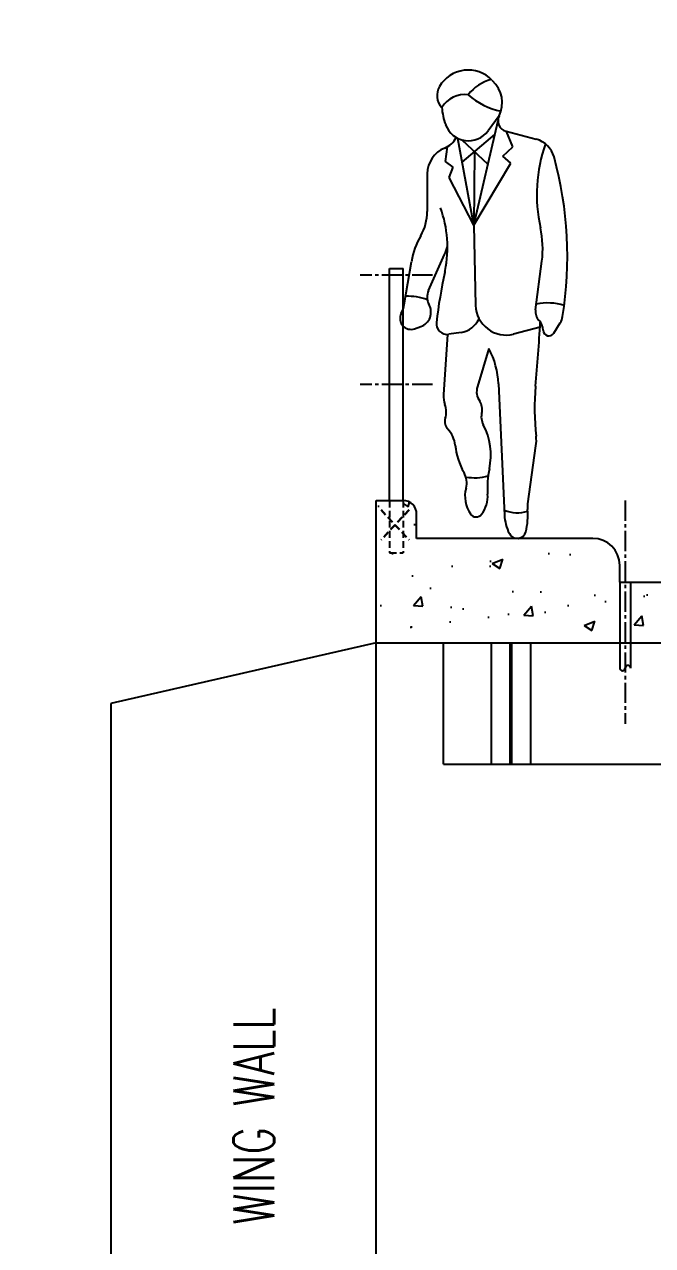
# Model space of a CAD drawing. Header units: millimetres. Extents: x -605628 to 223188, y -4937 to 493520.
# Drawn here: x -523476 to -521149, y 431474 to 436001 of the extents above; entities that cross this region are included whole.
import ezdxf

# ---------------------------------------------------------------- set-up
doc = ezdxf.new("R2010")
doc.units = ezdxf.units.MM
doc.header["$LTSCALE"] = 100
doc.header["$MEASUREMENT"] = 0
doc.linetypes.add('CENTER2', pattern=[1.125, 0.75, -0.125, 0.125, -0.125])
doc.linetypes.add('HIDDEN', pattern=[0.375, 0.25, -0.125])
for name, color, linetype in [('BEAM', 7, 'Continuous'), ('S-Text', 2, 'Continuous'), ('ST-FOOTING', 4, 'HIDDEN')]:
    doc.layers.add(name, color=color, linetype=linetype)
doc.styles.add('SKEL 1_20xp', font='romans.shx', dxfattribs={"width": 0.75, "height": 47.6})

msp = doc.modelspace()

# ---------------------------------------------------------------- hatches: boundary and pattern name
h = msp.add_hatch()
h.set_pattern_fill('AR-CONC', color=8, scale=57)
h.set_pattern_definition([(50, (-15639.6, 17488.85), (408.8383, -35.76872), [42.75, -470.25]), (355, (-15639.6, 17488.85), (-79.08826, 428.74952), [34.2, -376.2]), (100.451444, (-15605.52, 17485.87), (329.75004, 392.9808), [36.3319, -399.651]), (46.1842, (-15639.6, 17602.85), (608.32756, -94.346), [64.125, -705.375]), (96.63564, (-15588.9, 17595), (532.7573, 555.2476), [54.4979, -599.47684]), (351.18416, (-15639.6, 17602.85), (532.7573, 555.2476), [51.3, -564.3]), (21, (-15582.6, 17574.35), (340.23702, -229.49277), [42.75, -470.25]), (326, (-15582.6, 17574.35), (138.68974, 413.33553), [34.2, -376.2]), (71.451445, (-15554.24, 17555.22), (478.92675, 183.84276), [36.3319, -399.651]), (37.5, (-15639.59, 17488.85), (6.931118, 189.749497), [0, -371.64, 0, -381.9, 0, -377.625]), (7.5, (-15639.6, 17488.85), (149.949636, 224.814676), [0, -217.74, 0, -363.09, 0, -143.925]), (327.5, (-15766.7, 17488.85), (304.27879, -12.856277), [0, -142.5, 0, -444.6, 0, -589.95]), (317.5, (-15823.7, 17488.85), (332.41612, 57.05984), [0, -185.25, 0, -295.26, 0, -418.95])])
h.paths.add_polyline_path([(-515654, 433708.6), (-515654, 433933.6), (-521230.7, 433933.6), (-521230.7, 433708.6)])
edge = h.paths.add_edge_path()
edge.add_line((-521270.7, 433708.6), (-521270.7, 433933.6))
edge.add_line((-521270.7, 433933.6), (-521270.7, 433996.1))
edge.add_arc((-521370.7, 433996.1), 100, 0, 90)
edge.add_line((-521370.7, 434096.1), (-521646.9, 434096.1))
edge.add_ellipse((-521650.5, 434128.7), major_axis=(-23.2, 23.2), ratio=1, start_angle=128.6868, end_angle=141.3132, ccw=False)
edge.add_ellipse((-521650.5, 434128.7), major_axis=(-23.2, 23.2), ratio=1, start_angle=72.1679, end_angle=128.6868, ccw=False)
edge.add_line((-521664.2, 434096.1), (-522023.1, 434096.1))
edge.add_line((-522023.1, 434096.1), (-522023.1, 434186.1))
edge.add_arc((-522073.1, 434186.1), 50, 0, 90)
edge.add_line((-522073.1, 434236.1), (-522073.1, 434042.2))
edge.add_line((-522073.1, 434042.2), (-522123.1, 434042.2))
edge.add_line((-522123.1, 434042.2), (-522123.1, 434236.1))
edge.add_line((-522123.1, 434236.1), (-522173.1, 434236.1))
edge.add_line((-522173.1, 434236.1), (-522173.1, 434096.1))
edge.add_line((-522173.1, 434096.1), (-522173.1, 433708.6))
edge.add_line((-522173.1, 433708.6), (-521270.7, 433708.6))
h.paths.add_polyline_path([(-515614, 433933.6), (-515614, 433708.6), (-515319.2, 433708.6), (-515319.2, 434158.6), (-515319.2, 434236.1), (-515369.2, 434236.1), (-515369.2, 434042.2), (-515419.2, 434042.2), (-515419.2, 434236.1, 0.414214), (-515469.2, 434186.1), (-515469.2, 433933.6)])

# ---------------------------------------------------------------- linework, layer by layer
for p, q in [((-521833.8, 435832.4), (-521833.8, 435832.4)), ((-521811.7, 435257.4), (-521721.7, 435644.7)), ((-521717.5, 435662), (-521758.6, 435606.5)), ((-521854.2, 435491.1), (-521733.7, 435593)), ((-521691.7, 435605.1), (-521580.1, 435575.6)), ((-521666.7, 435547.2), (-521689.9, 435604.7)), ((-521916, 435492.6), (-521908.9, 435547.7)), ((-521811.7, 435257.4), (-521870.2, 435579)), ((-521855.6, 435573.4), (-521759.2, 435483.3)), ((-521704.2, 435513.5), (-521666.7, 435547.2)), ((-521887.9, 435471.6), (-521916, 435492.6)), ((-521808.7, 435529.6), (-521811.7, 435257.4)), ((-521674.5, 435486.4), (-521704.2, 435513.5)), ((-521983.6, 435447.8), (-521983.8, 435307.8)), ((-521902.7, 435434.4), (-521887.9, 435471.6)), ((-521811.7, 435257.4), (-521674.5, 435486.4)), ((-521811.7, 435257.4), (-521902.7, 435434.4)), ((-521811.7, 435257.4), (-521804.6, 434959.7)), ((-521979.2, 435014.7), (-521919.4, 435148.2)), ((-522069.1, 434963.3), (-522042.6, 435121.7)), ((-521582.4, 434943), (-521559.1, 435123.4)), ((-522030.5, 434873.2), (-522007.1, 434881.6)), ((-521858.6, 434859.6), (-521903.8, 434852.6)), ((-521566.1, 434878.6), (-521664.1, 434853.4)), ((-521514.8, 434856.8), (-521491.1, 434894.6)), ((-521909.2, 434852.1), (-521923.6, 434628.8)), ((-521755.5, 434799.7), (-521798.2, 434658.5)), ((-521720.2, 434668.7), (-521697.9, 434182.1)), ((-521611.8, 434224.5), (-521581, 434439.6))]:
    msp.add_line(p, q)
for centre, major_axis, start_param, end_param in [((-521832.5, 435709), (87, 87), 6.266869, 8.109856), ((-521882.5, 435738.3), (-46.1, 46.1), 0.255874, 1.537485), ((-521707.1, 435644.7), (111.4, 111.4), 1.038956, 1.69989), ((-521701.2, 435836), (42.1, 42.1), 3.125277, 3.181657), ((-521816.7, 435711), (78.2, 78.2), 5.038804, 6.32325), ((-521843.1, 435638.2), (73, 73), 0.67716, 1.788053), ((-521659.7, 435931.5), (181.7, 181.7), 3.192115, 3.72747), ((-521688.4, 435713.4), (171.4, 171.4), 2.437448, 2.713181), ((-521831.1, 435660.2), (63.8, 63.8), 2.713181, 4.859693), ((-521681.4, 435644.1), (-28.5, 28.5), 0.326415, 2.097641), ((-521949.5, 435618.5), (-57.7, 57.7), 2.735818, 3.467131), ((-521881.4, 435447.7), (-72.3, 72.3), -0.405775, 0.784433), ((-521005, 435370.8), (405.1, 405.1), 2.022086, 2.572825), ((-521604, 435485.6), (-65.9, 65.9), 4.192514, 5.239235), ((-522873.7, 435140.3), (996.3, 996.3), 5.339411, 5.763311), ((-522345.7, 435173.9), (-308.9, 308.9), 3.731018, 4.272425), ((-522164.1, 435308), (127.5, 127.5), 4.973464, 5.496822), ((-521918.2, 435169.9), (-256, 256), 3.798435, 4.143622), ((-521759.7, 435074.2), (-202.8, 202.8), 0.261073, 0.618969), ((-522089.3, 435224.3), (-131.7, 131.7), 3.506049, 3.6761), ((-522266.9, 435158.2), (252, 252), 5.281689, 5.301815), ((-520082.7, 434678.8), (-1329.2, 1329.2), 0.5693, 0.669109), ((-522055.5, 434794), (141.1, 141.1), 0.416028, 0.828721), ((-521925.2, 434990.5), (-41.8, 41.8), 0.364456, 1.290912), ((-522183.5, 434982.5), (82, 82), 5.024691, 5.331358), ((-522026.2, 434934.6), (39.8, 39.8), 4.273442, 6.003302), ((-521692.1, 434962.3), (79.5, 79.5), 2.379957, 4.178852), ((-521536.7, 434780.4), (-133.2, 133.2), -1.111039, -0.554849), ((-522044.2, 434911.3), (-28.6, 28.6), 0.312302, 2.702646), ((-521872.3, 434946.8), (62.4, 62.4), 4.081829, 5.07173), ((-521534.5, 434936.8), (-34.2, 34.2), 0.656842, 1.536741), ((-521610.8, 434865.5), (-39.7, 39.7), 3.963703, 4.678335), ((-521544.3, 434928), (44.4, 44.4), 4.937594, 5.339411), ((-521909.9, 434892.2), (-28.4, 28.4), 0.669109, 2.511033), ((-530848.7, 435465.1), (744.6, 9271.2), 4.705911, 4.731499), ((-521533.1, 434868.3), (-15.3, 15.3), 0.822109, 3.366798), ((-522017.4, 434658.8), (210.2, 210.2), 5.530984, 5.991176), ((-521737.9, 434640.3), (-44.5, 44.5), 0.491863, 1.397174), ((-520631.8, 434577.9), (-674.8, 674.8), 0.698777, 0.894082), ((-521834.4, 434623.1), (-63.2, 63.2), 0.721083, 1.139609), ((-521992, 434564.8), (55.7, 55.7), 5.187043, 5.851999), ((-521831.1, 434574.9), (-36, 36), 3.685521, 4.538767), ((-521879.3, 434528.5), (28.1, 28.1), 2.045451, 3.122349), ((-521719.3, 434547.4), (-45.4, 45.4), 0.543928, 1.270071), ((-521980.4, 434431.3), (71.1, 71.1), 5.600526, 6.263941), ((-521990.3, 434404.7), (171.1, 171.1), 5.28637, 5.982461), ((-521718.9, 434459.3), (-98.5, 98.5), 3.785022, 4.035674), ((-521623.5, 434468.1), (182.5, 182.5), 2.458933, 2.875355), ((-521914.1, 434302), (-54.1, 54.1), 3.664694, 4.446151), ((-521808.8, 434510.9), (-134.4, 134.4), 2.187706, 2.625544), ((-521428.3, 434284.1), (235.3, 235.3), 2.144778, 2.428317), ((-521728.7, 434252.2), (-81.6, 81.6), 0.523101, 1.389858), ((-521869.2, 434252.2), (77.3, 77.3), 4.841639, 5.569909), ((-521522.8, 434211.8), (-63.6, 63.6), 0.64343, 0.88114), ((-521802.8, 434201.1), (18, 18), 2.960654, 4.841639), ((-521649.8, 434312.3), (85.9, 85.9), 3.511993, 4.245266), ((-521531.7, 434189.7), (117.6, 117.6), 2.402029, 2.830364), ((-521849.8, 434180.4), (168.7, 168.7), 5.24399, 5.593529), ((-521650.5, 434128.7), (-23.2, 23.2), 1.259567, 3.673194)]:
    msp.add_ellipse(centre, major_axis=major_axis, ratio=1, start_param=start_param, end_param=end_param)
at = {"layer": 'BEAM'}
for p, q in [((-522123.1, 434236.1), (-522123.1, 435096.1)), ((-522123.1, 435096.1), (-522073.1, 435096.1)), ((-522073.1, 434236.1), (-522073.1, 435096.1)), ((-522173.1, 434096.1), (-522173.1, 434236.1)), ((-522173.1, 434236.1), (-522073.1, 434236.1)), ((-522023.1, 434096.1), (-522023.1, 434186.1)), ((-522173.1, 433708.6), (-522173.1, 434158.6)), ((-521370.7, 434096.1), (-522023.1, 434096.1)), ((-521270.7, 433933.6), (-521270.7, 433996.1)), ((-521270.7, 433933.6), (-515469.2, 433933.6)), ((-521270.7, 433933.6), (-521270.7, 433615.2)), ((-521230.7, 433933.6), (-521230.7, 433615.2)), ((-522173.1, 433708.6), (-523156.3, 433483.6)), ((-522173.1, 433708.6), (-515319.2, 433708.6)), ((-522173.1, 429808.6), (-522173.1, 433708.6)), ((-522173.1, 433258.6), (-522173.1, 433708.6)), ((-521923.1, 433258.6), (-521923.1, 433708.6)), ((-521746.2, 433258.6), (-521746.2, 433708.6)), ((-521676.2, 433258.6), (-521676.2, 433708.6)), ((-521676.2, 433708.6), (-521670.1, 433708.6)), ((-521670.1, 433258.6), (-521670.1, 433708.6)), ((-521600.1, 433258.6), (-521600.1, 433708.6)), ((-521270.7, 433708.6), (-521230.7, 433708.6)), ((-523156.3, 433483.6), (-523156.3, 429808.6)), ((-521923.1, 433258.6), (-515569.2, 433258.6))]:
    msp.add_line(p, q, dxfattribs=at)
at = {"layer": 'BEAM', "linetype": 'CENTER2'}
for p, q in [((-521964.3, 435072), (-522232, 435072)), ((-521964.3, 434666.1), (-522232, 434666.1)), ((-521250.7, 434236), (-521250.7, 433408.5))]:
    msp.add_line(p, q, dxfattribs=at)
at = {"layer": 'BEAM', "linetype": 'HIDDEN'}
for p, q in [((-522123.1, 434236.1), (-522123.1, 434042.2)), ((-522073.1, 434236.1), (-522073.1, 434042.2)), ((-522123.1, 434042.2), (-522073.1, 434042.2))]:
    msp.add_line(p, q, dxfattribs=at)
at = {"layer": 'BEAM', "linetype": 'HIDDEN', "lineweight": 30}
for p, q in [((-522155, 434201.5), (-522051.2, 434090.5)), ((-522051.2, 434201.5), (-522155, 434090.5))]:
    msp.add_line(p, q, dxfattribs=at)
at = {"layer": 'BEAM'}
for centre, radius, start, end in [((-522073.1, 434186.1), 50, 0, 90), ((-521370.7, 433996.1), 100, 0, 90), ((-521260.7, 433615.2), 10, 180, 0), ((-521240.7, 433615.2), 10, 0, 180)]:
    msp.add_arc(centre, radius, start, end, dxfattribs=at)
at = {"layer": 'ST-FOOTING', "color": 2, "linetype": 'ByBlock'}
msp.add_circle((-539563.6, 427455.6), 66064.3, dxfattribs=at)

# ---------------------------------------------------------------- texts
at = {"layer": 'S-Text', "insert": (-522626, 431954.3), "char_height": 150, "attachment_point": 5, "rotation": 90, "style": 'SKEL 1_20xp'}
msp.add_mtext('\\A1;{\\C7;WING WALL }', dxfattribs=at)

doc.saveas('drawing.dxf')
